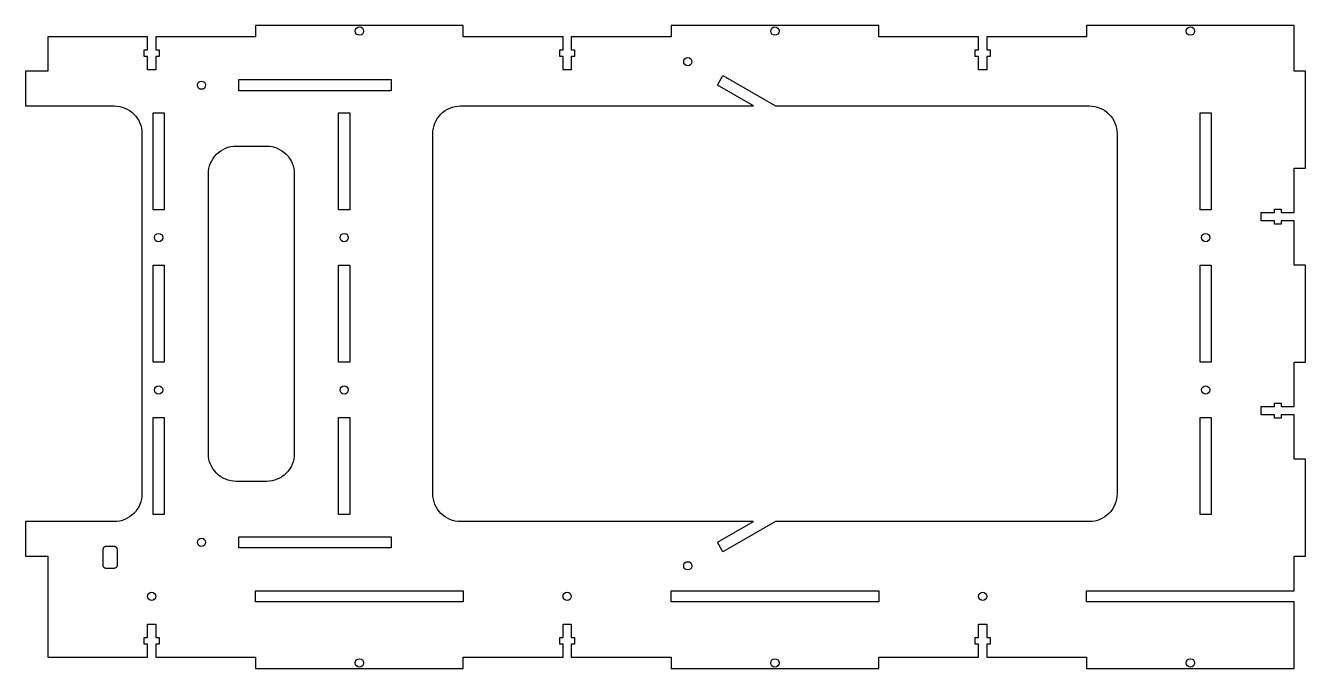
# Model space of a CAD drawing. Header units: millimetres. Extents: x -462 to 0, y -41 to 192.
import ezdxf

# ---------------------------------------------------------------- set-up
doc = ezdxf.new("R2010")
doc.units = ezdxf.units.MM

msp = doc.modelspace()

# ---------------------------------------------------------------- linework, layer by layer
for points in [[(-430, 12.5), (-462, 12.5), (-462, 0), (-454, 0), (-454, -36.5), (-418, -36.5), (-418, -31.7), (-419.2, -31.7), (-419.2, -29.3), (-418, -29.3), (-418, -24.5), (-415, -24.5), (-415, -29.3), (-413.8, -29.3), (-413.8, -31.7), (-415, -31.7), (-415, -36.5), (-379, -36.5), (-379, -40.5), (-304, -40.5), (-304, -36.5), (-268, -36.5), (-268, -31.7), (-269.2, -31.7), (-269.2, -29.3), (-268, -29.3), (-268, -24.5), (-265, -24.5), (-265, -29.3), (-263.8, -29.3), (-263.8, -31.7), (-265, -31.7), (-265, -36.5), (-229, -36.5), (-229, -40.5), (-154, -40.5), (-154, -36.5), (-118, -36.5), (-118, -31.7), (-119.2, -31.7), (-119.2, -29.3), (-118, -29.3), (-118, -24.5), (-115, -24.5), (-115, -29.3), (-113.8, -29.3), (-113.8, -31.7), (-115, -31.7), (-115, -36.5), (-79, -36.5), (-79, -40.5), (-4, -40.5), (-4, -16.5), (-79, -16.5), (-79, -12.5), (-4, -12.5), (-4, 0), (0, 0), (0, 35), (-4, 35), (-4, 51), (-8.8, 51), (-8.8, 49.8), (-11.2, 49.8), (-11.2, 51), (-16, 51), (-16, 54), (-11.2, 54), (-11.2, 55.2), (-8.8, 55.2), (-8.8, 54), (-4, 54), (-4, 70), (0, 70), (0, 105), (-4, 105), (-4, 121), (-8.8, 121), (-8.8, 119.8), (-11.2, 119.8), (-11.2, 121), (-16, 121), (-16, 124), (-11.2, 124), (-11.2, 125.2), (-8.8, 125.2), (-8.8, 124), (-4, 124), (-4, 140), (0, 140), (0, 175), (-4, 175), (-4, 191.5), (-79, 191.5), (-79, 187.5), (-115, 187.5), (-115, 182.7), (-113.8, 182.7), (-113.8, 180.3), (-115, 180.3), (-115, 175.5), (-118, 175.5), (-118, 180.3), (-119.2, 180.3), (-119.2, 182.7), (-118, 182.7), (-118, 187.5), (-154, 187.5), (-154, 191.5), (-229, 191.5), (-229, 187.5), (-265, 187.5), (-265, 182.7), (-263.8, 182.7), (-263.8, 180.3), (-265, 180.3), (-265, 175.5), (-268, 175.5), (-268, 180.3), (-269.2, 180.3), (-269.2, 182.7), (-268, 182.7), (-268, 187.5), (-304, 187.5), (-304, 191.5), (-379, 191.5), (-379, 187.5), (-415, 187.5), (-415, 182.7), (-413.8, 182.7), (-413.8, 180.3), (-415, 180.3), (-415, 175.5), (-418, 175.5), (-418, 180.3), (-419.2, 180.3), (-419.2, 182.7), (-418, 182.7), (-418, 187.5), (-454, 187.5), (-454, 175), (-462, 175), (-462, 162.5), (-430, 162.5, -0.414214), (-420, 152.5), (-420, 22.5, -0.414214)], [(-212.25, 5), (-199.26, 12.5), (-305, 12.5, -0.414214), (-315, 22.5), (-315, 152.5, -0.414214), (-305, 162.5), (-199.26, 162.5), (-212.25, 170), (-210.25, 173.46), (-191.26, 162.5), (-78, 162.5, -0.414214), (-68, 152.5), (-68, 22.5, -0.414214), (-78, 12.5), (-191.26, 12.5), (-210.25, 1.54)], [(-365, 37, -0.414214), (-375, 27), (-386, 27, -0.414214), (-396, 37), (-396, 138, -0.414214), (-386, 148), (-375, 148, -0.414214), (-365, 138)], [(-429, -3.43, -0.414214), (-430, -4.43), (-433, -4.43, -0.414214), (-434, -3.43), (-434, 2.57, -0.414214), (-433, 3.57), (-430, 3.57, -0.414214), (-429, 2.57)]]:
    msp.add_lwpolyline(points, format="xyb", close=True)
for points in [[(-330, 172), (-330, 168), (-385, 168), (-385, 172)], [(-416, 125), (-416, 160), (-412, 160), (-412, 125)], [(-349, 125), (-349, 160), (-345, 160), (-345, 125)], [(-38, 125), (-38, 160), (-34, 160), (-34, 125)], [(-412, 70), (-416, 70), (-416, 105), (-412, 105)], [(-349, 70), (-349, 105), (-345, 105), (-345, 70)], [(-34, 105), (-34, 70), (-38, 70), (-38, 105)], [(-416, 15), (-416, 50), (-412, 50), (-412, 15)], [(-345, 15), (-349, 15), (-349, 50), (-345, 50)], [(-34, 15), (-38, 15), (-38, 50), (-34, 50)], [(-330, 7), (-330, 3), (-385, 3), (-385, 7)], [(-379, -16.5), (-379, -12.5), (-304, -12.5), (-304, -16.5)], [(-229, -16.5), (-229, -12.5), (-154, -12.5), (-154, -16.5)]]:
    msp.add_lwpolyline(points, close=True)
for centre in [(-341.5, 189.5), (-191.5, 189.5), (-41.5, 189.5), (-222.94, 178.48), (-398.5, 170), (-414, 115), (-347, 115), (-36, 115), (-414, 60), (-347, 60), (-36, 60), (-398.5, 5), (-222.94, -3.48), (-416.5, -14.5), (-266.5, -14.5), (-116.5, -14.5), (-341.5, -38.5), (-191.5, -38.5), (-41.5, -38.5)]:
    msp.add_circle(centre, 1.5)

doc.saveas('drawing.dxf')
